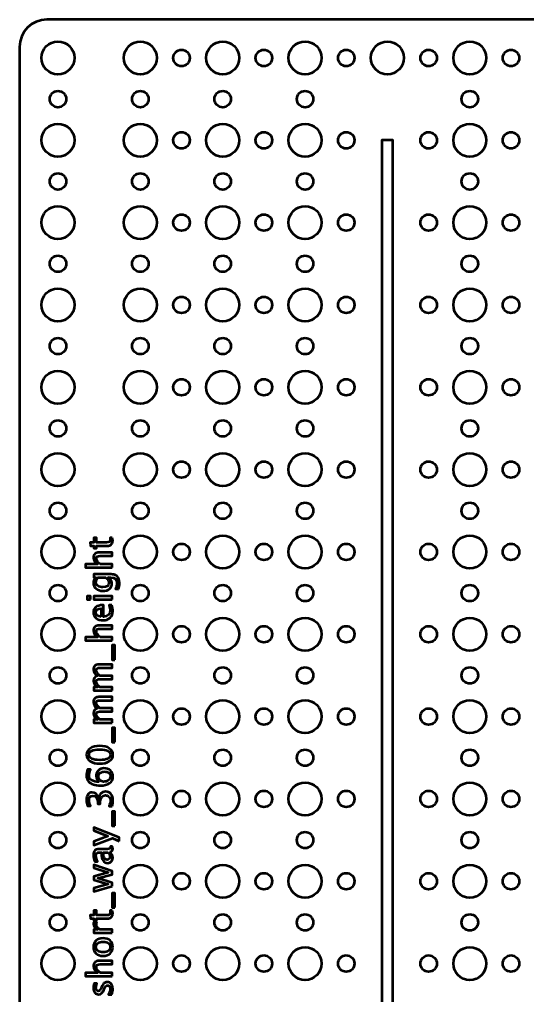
# Model space of a CAD drawing. Header units: centimetres. Extents: x -19.4 to 19.4, y -20.2 to 20.2.
# Drawn here: x -19.45 to -10.2, y 2.42 to 20.2 of the extents above; entities that cross this region are included whole.
import ezdxf

# ---------------------------------------------------------------- set-up
doc = ezdxf.new("R2010")
doc.units = ezdxf.units.CM
doc.header["$MEASUREMENT"] = 0
doc.layers.add('Layer 1', color=7, linetype='Continuous')

msp = doc.modelspace()

# ---------------------------------------------------------------- linework, layer by layer
at = {"layer": 'Layer 1', "lineweight": 53}
msp.add_lwpolyline([(-12.85, -18.00009), (-12.65, -18.00009), (-12.65, 17.99989), (-12.85, 17.99989), (-12.85, -18.00009)], close=True, dxfattribs=at)
for centre, major_axis in [((-18.74999, 19.49999), (0, 0.30001)), ((-17.24999, 19.49999), (0, 0.30001)), ((-15.74999, 19.49999), (0, 0.30001)), ((-14.24999, 19.49999), (0, 0.30001)), ((-12.74999, 19.49999), (0, 0.30001)), ((-11.24999, 19.49999), (0, 0.30001)), ((-16.5, 19.5), (0, 0.15)), ((-15, 19.5), (0, 0.15)), ((-13.5, 19.5), (0, 0.15)), ((-12, 19.5), (0, 0.15)), ((-10.5, 19.5), (0, 0.15)), ((-18.75, 18.75), (0, 0.15)), ((-17.25, 18.75), (0, 0.15)), ((-15.75, 18.75), (0, 0.15)), ((-14.25, 18.75), (0, 0.15)), ((-11.25, 18.75), (0, 0.15)), ((-18.74999, 17.99999), (0, 0.30001)), ((-17.24999, 17.99999), (0, 0.30001)), ((-16.5, 18), (0, 0.15)), ((-15.74999, 17.99999), (0, 0.30001)), ((-15, 18), (0, 0.15)), ((-14.24999, 17.99999), (0, 0.30001)), ((-13.5, 18), (0, 0.15)), ((-12, 18), (0, 0.15)), ((-11.24999, 17.99999), (0, 0.30001)), ((-10.5, 18), (0, 0.15)), ((-18.75, 17.25), (0, 0.15)), ((-17.25, 17.25), (0, 0.15)), ((-15.75, 17.25), (0, 0.15)), ((-14.25, 17.25), (0, 0.15)), ((-11.25, 17.25), (0, 0.15)), ((-18.74999, 16.49999), (0, 0.30001)), ((-17.24999, 16.49999), (0, 0.30001)), ((-15.74999, 16.49999), (0, 0.30001)), ((-14.24999, 16.49999), (0, 0.30001)), ((-11.24999, 16.49999), (0, 0.30001)), ((-16.5, 16.5), (0, 0.15)), ((-15, 16.5), (0, 0.15)), ((-13.5, 16.5), (0, 0.15)), ((-12, 16.5), (0, 0.15)), ((-10.5, 16.5), (0, 0.15)), ((-18.75, 15.75), (0, 0.15)), ((-17.25, 15.75), (0, 0.15)), ((-15.75, 15.75), (0, 0.15)), ((-14.25, 15.75), (0, 0.15)), ((-11.25, 15.75), (0, 0.15)), ((-18.74999, 14.99999), (0, 0.30001)), ((-17.24999, 14.99999), (0, 0.30001)), ((-15.74999, 14.99999), (0, 0.30001)), ((-14.24999, 14.99999), (0, 0.30001)), ((-11.24999, 14.99999), (0, 0.30001)), ((-16.5, 15), (0, 0.15)), ((-15, 15), (0, 0.15)), ((-13.5, 15), (0, 0.15)), ((-12, 15), (0, 0.15)), ((-10.5, 15), (0, 0.15)), ((-18.75, 14.25), (0, 0.15)), ((-17.25, 14.25), (0, 0.15)), ((-15.75, 14.25), (0, 0.15)), ((-14.25, 14.25), (0, 0.15)), ((-11.25, 14.25), (0, 0.15)), ((-18.74999, 13.49999), (0, 0.30001)), ((-17.24999, 13.49999), (0, 0.30001)), ((-15.74999, 13.49999), (0, 0.30001)), ((-14.24999, 13.49999), (0, 0.30001)), ((-11.24999, 13.49999), (0, 0.30001)), ((-16.5, 13.5), (0, 0.15)), ((-15, 13.5), (0, 0.15)), ((-13.5, 13.5), (0, 0.15)), ((-12, 13.5), (0, 0.15)), ((-10.5, 13.5), (0, 0.15)), ((-18.75, 12.75), (0, 0.15)), ((-17.25, 12.75), (0, 0.15)), ((-15.75, 12.75), (0, 0.15)), ((-14.25, 12.75), (0, 0.15)), ((-11.25, 12.75), (0, 0.15)), ((-18.74999, 11.99999), (0, 0.30001)), ((-17.24999, 11.99999), (0, 0.30001)), ((-15.74999, 11.99999), (0, 0.30001)), ((-14.24999, 11.99999), (0, 0.30001)), ((-11.24999, 11.99999), (0, 0.30001)), ((-16.5, 12), (0, 0.15)), ((-15, 12), (0, 0.15)), ((-13.5, 12), (0, 0.15)), ((-12, 12), (0, 0.15)), ((-10.5, 12), (0, 0.15)), ((-18.75, 11.25), (0, 0.15)), ((-17.25, 11.25), (0, 0.15)), ((-15.75, 11.25), (0, 0.15)), ((-14.25, 11.25), (0, 0.15)), ((-11.25, 11.25), (0, 0.15)), ((-18.74999, 10.49999), (0, 0.30001)), ((-17.24999, 10.49999), (0, 0.30001)), ((-15.74999, 10.49999), (0, 0.30001)), ((-14.24999, 10.49999), (0, 0.30001)), ((-11.24999, 10.49999), (0, 0.30001)), ((-16.5, 10.5), (0, 0.15)), ((-15, 10.5), (0, 0.15)), ((-13.5, 10.5), (0, 0.15)), ((-12, 10.5), (0, 0.15)), ((-10.5, 10.5), (0, 0.15)), ((-18.75, 9.75), (0, 0.15)), ((-17.25, 9.75), (0, 0.15)), ((-15.75, 9.75), (0, 0.15)), ((-14.25, 9.75), (0, 0.15)), ((-11.25, 9.75), (0, 0.15)), ((-18.74999, 8.99999), (0, 0.30001)), ((-17.24999, 8.99999), (0, 0.30001)), ((-15.74999, 8.99999), (0, 0.30001)), ((-14.24999, 8.99999), (0, 0.30001)), ((-11.24999, 8.99999), (0, 0.30001)), ((-16.5, 9), (0, 0.15)), ((-15, 9), (0, 0.15)), ((-13.5, 9), (0, 0.15)), ((-12, 9), (0, 0.15)), ((-10.5, 9), (0, 0.15)), ((-18.75, 8.25), (0, 0.15)), ((-17.25, 8.25), (0, 0.15)), ((-15.75, 8.25), (0, 0.15)), ((-14.25, 8.25), (0, 0.15)), ((-11.25, 8.25), (0, 0.15)), ((-18.74999, 7.49999), (0, 0.30001)), ((-17.24999, 7.49999), (0, 0.30001)), ((-16.5, 7.5), (0, 0.15)), ((-15.74999, 7.49999), (0, 0.30001)), ((-15, 7.5), (0, 0.15)), ((-14.24999, 7.49999), (0, 0.30001)), ((-13.5, 7.5), (0, 0.15)), ((-12, 7.5), (0, 0.15)), ((-11.24999, 7.49999), (0, 0.30001)), ((-10.5, 7.5), (0, 0.15)), ((-18.75, 6.75), (0, 0.15)), ((-17.25, 6.75), (0, 0.15)), ((-15.75, 6.75), (0, 0.15)), ((-14.25, 6.75), (0, 0.15)), ((-11.25, 6.75), (0, 0.15)), ((-18.74999, 5.99999), (0, 0.30001)), ((-17.24999, 5.99999), (0, 0.30001)), ((-15.74999, 5.99999), (0, 0.30001)), ((-14.24999, 5.99999), (0, 0.30001)), ((-11.24999, 5.99999), (0, 0.30001)), ((-16.5, 6), (0, 0.15)), ((-15, 6), (0, 0.15)), ((-13.5, 6), (0, 0.15)), ((-12, 6), (0, 0.15)), ((-10.5, 6), (0, 0.15)), ((-18.75, 5.25), (0, 0.15)), ((-17.25, 5.25), (0, 0.15)), ((-15.75, 5.25), (0, 0.15)), ((-14.25, 5.25), (0, 0.15)), ((-11.25, 5.25), (0, 0.15)), ((-18.74999, 4.49999), (0, 0.30001)), ((-17.24999, 4.49999), (0, 0.30001)), ((-16.5, 4.5), (0, 0.15)), ((-15.74999, 4.49999), (0, 0.30001)), ((-15, 4.5), (0, 0.15)), ((-14.24999, 4.49999), (0, 0.30001)), ((-13.5, 4.5), (0, 0.15)), ((-12, 4.5), (0, 0.15)), ((-11.24999, 4.49999), (0, 0.30001)), ((-10.5, 4.5), (0, 0.15)), ((-18.75, 3.75), (0, 0.15)), ((-17.25, 3.75), (0, 0.15)), ((-15.75, 3.75), (0, 0.15)), ((-14.25, 3.75), (0, 0.15)), ((-11.25, 3.75), (0, 0.15)), ((-18.74999, 2.99999), (0, 0.30001)), ((-17.24999, 2.99999), (0, 0.30001)), ((-15.74999, 2.99999), (0, 0.30001)), ((-14.24999, 2.99999), (0, 0.30001)), ((-11.24999, 2.99999), (0, 0.30001)), ((-16.5, 3), (0, 0.15)), ((-15, 3), (0, 0.15)), ((-13.5, 3), (0, 0.15)), ((-12, 3), (0, 0.15)), ((-10.5, 3), (0, 0.15))]:
    msp.add_ellipse(centre, major_axis=major_axis, ratio=1, dxfattribs=at)
msp.add_open_spline([(-18.95, -20.2), (-19.22614, -20.2), (-19.45, -19.97614), (-19.45, -19.7), (-19.45, -19.7), (-19.45, -19.7), (-19.45, 19.7), (-19.45, 19.7), (-19.45, 19.7), (-19.45, 19.97614), (-19.22614, 20.2), (-18.95, 20.2), (-18.95, 20.2), (-15.20782, 20.2), (-9.72204, 20.2), (-6.55, 20.2), (-6.55, 20.2), (-6.27386, 20.2), (-6.05, 19.97614), (-6.05, 19.7), (-6.05, 19.7), (-6.05, 19.7), (-6.05, 3.7), (-6.05, 3.7), (-6.05, 3.7), (-6.05, 3.7), (18.95, 3.7), (18.95, 3.7), (18.95, 3.7), (19.22614, 3.7), (19.45, 3.47614), (19.45, 3.2), (19.45, 3.2), (19.45, 3.2), (19.45, -3.2), (19.45, -3.2), (19.45, -3.2), (19.45, -3.47614), (19.22614, -3.7), (18.95, -3.7), (18.95, -3.7), (18.95, -3.7), (-6.05, -3.7), (-6.05, -3.7), (-6.05, -3.7), (-6.05, -3.7), (-6.05, -19.7), (-6.05, -19.7), (-6.05, -19.7), (-6.05, -19.97614), (-6.27386, -20.2), (-6.55, -20.2), (-6.55, -20.2), (-11.32775, -20.2), (-14.17225, -20.2), (-18.95, -20.2)], degree=3, knots=[0, 0, 0, 0, 0.06666667, 0.06666667, 0.06666667, 0.06666667, 0.13333333, 0.13333333, 0.13333333, 0.13333333, 0.2, 0.2, 0.2, 0.2, 0.26666667, 0.26666667, 0.26666667, 0.26666667, 0.33333333, 0.33333333, 0.33333333, 0.33333333, 0.4, 0.4, 0.4, 0.4, 0.46666667, 0.46666667, 0.46666667, 0.46666667, 0.53333333, 0.53333333, 0.53333333, 0.53333333, 0.6, 0.6, 0.6, 0.6, 0.66666667, 0.66666667, 0.66666667, 0.66666667, 0.73333333, 0.73333333, 0.73333333, 0.73333333, 0.8, 0.8, 0.8, 0.8, 0.86666667, 0.86666667, 0.86666667, 0.86666667, 1, 1, 1, 1], dxfattribs=at)
at = {"layer": 'Layer 1', "color": 5, "lineweight": 53}
for points, knots in [([(-17.76008, 10.75828), (-17.75489, 10.73944), (-17.75235, 10.72303), (-17.75235, 10.70917), (-17.75235, 10.70917), (-17.75235, 10.67805), (-17.76124, 10.65382), (-17.77902, 10.63647), (-17.77902, 10.63647), (-17.7968, 10.61901), (-17.82146, 10.61033), (-17.8531, 10.61033), (-17.8531, 10.61033), (-17.8531, 10.61033), (-18.0508, 10.61033), (-18.0508, 10.61033), (-18.0508, 10.61033), (-18.0508, 10.61033), (-18.0508, 10.56821), (-18.0508, 10.56821), (-18.0508, 10.56821), (-18.0508, 10.56821), (-18.09652, 10.56821), (-18.09652, 10.56821), (-18.09652, 10.56821), (-18.09652, 10.56821), (-18.09652, 10.61033), (-18.09652, 10.61033), (-18.09652, 10.61033), (-18.09652, 10.61033), (-18.15737, 10.61033), (-18.15737, 10.61033), (-18.15737, 10.61033), (-18.15737, 10.61033), (-18.1632, 10.67128), (-18.1632, 10.67128), (-18.1632, 10.67128), (-18.1632, 10.67128), (-18.09652, 10.67128), (-18.09652, 10.67128), (-18.09652, 10.67128), (-18.09652, 10.67128), (-18.09652, 10.75955), (-18.09652, 10.75955), (-18.09652, 10.75955), (-18.09652, 10.75955), (-18.0508, 10.75955), (-18.0508, 10.75955), (-18.0508, 10.75955), (-18.0508, 10.75955), (-18.0508, 10.67128), (-18.0508, 10.67128), (-18.0508, 10.67128), (-18.0508, 10.67128), (-17.86411, 10.67128), (-17.86411, 10.67128), (-17.86411, 10.67128), (-17.82008, 10.67128), (-17.79807, 10.69044), (-17.79807, 10.72864), (-17.79807, 10.72864), (-17.79807, 10.73679), (-17.79945, 10.74663), (-17.80209, 10.75828), (-17.80209, 10.75828), (-17.80209, 10.75828), (-17.76008, 10.75828), (-17.76008, 10.75828)], [0, 0, 0, 0, 0.05555556, 0.05555556, 0.05555556, 0.05555556, 0.11111111, 0.11111111, 0.11111111, 0.11111111, 0.16666667, 0.16666667, 0.16666667, 0.16666667, 0.22222222, 0.22222222, 0.22222222, 0.22222222, 0.27777778, 0.27777778, 0.27777778, 0.27777778, 0.33333333, 0.33333333, 0.33333333, 0.33333333, 0.38888889, 0.38888889, 0.38888889, 0.38888889, 0.44444444, 0.44444444, 0.44444444, 0.44444444, 0.5, 0.5, 0.5, 0.5, 0.55555556, 0.55555556, 0.55555556, 0.55555556, 0.61111111, 0.61111111, 0.61111111, 0.61111111, 0.66666667, 0.66666667, 0.66666667, 0.66666667, 0.72222222, 0.72222222, 0.72222222, 0.72222222, 0.77777778, 0.77777778, 0.77777778, 0.77777778, 0.83333333, 0.83333333, 0.83333333, 0.83333333, 0.88888889, 0.88888889, 0.88888889, 0.88888889, 1, 1, 1, 1]), ([(-17.75997, 10.21368), (-17.75997, 10.21368), (-18.24956, 10.21368), (-18.24956, 10.21368), (-18.24956, 10.21368), (-18.24956, 10.21368), (-18.24956, 10.27463), (-18.24956, 10.27463), (-18.24956, 10.27463), (-18.24956, 10.27463), (-18.03291, 10.27463), (-18.03291, 10.27463), (-18.03291, 10.27463), (-18.08001, 10.30691), (-18.10351, 10.34649), (-18.10351, 10.39327), (-18.10351, 10.39327), (-18.10351, 10.42269), (-18.0943, 10.44608), (-18.07578, 10.46333), (-18.07578, 10.46333), (-18.05736, 10.48058), (-18.03249, 10.48926), (-18.00138, 10.48926), (-18.00138, 10.48926), (-18.00138, 10.48926), (-17.75997, 10.48926), (-17.75997, 10.48926), (-17.75997, 10.48926), (-17.75997, 10.48926), (-17.75997, 10.4283), (-17.75997, 10.4283), (-17.75997, 10.4283), (-17.75997, 10.4283), (-17.98148, 10.4283), (-17.98148, 10.4283), (-17.98148, 10.4283), (-18.00646, 10.4283), (-18.02424, 10.4246), (-18.03482, 10.41729), (-18.03482, 10.41729), (-18.04551, 10.40989), (-18.0508, 10.39771), (-18.0508, 10.38068), (-18.0508, 10.38068), (-18.0508, 10.34321), (-18.02635, 10.30786), (-17.97746, 10.27463), (-17.97746, 10.27463), (-17.97746, 10.27463), (-17.75997, 10.27463), (-17.75997, 10.27463), (-17.75997, 10.27463), (-17.75997, 10.27463), (-17.75997, 10.21368), (-17.75997, 10.21368)], [0, 0, 0, 0, 0.06666667, 0.06666667, 0.06666667, 0.06666667, 0.13333333, 0.13333333, 0.13333333, 0.13333333, 0.2, 0.2, 0.2, 0.2, 0.26666667, 0.26666667, 0.26666667, 0.26666667, 0.33333333, 0.33333333, 0.33333333, 0.33333333, 0.4, 0.4, 0.4, 0.4, 0.46666667, 0.46666667, 0.46666667, 0.46666667, 0.53333333, 0.53333333, 0.53333333, 0.53333333, 0.6, 0.6, 0.6, 0.6, 0.66666667, 0.66666667, 0.66666667, 0.66666667, 0.73333333, 0.73333333, 0.73333333, 0.73333333, 0.8, 0.8, 0.8, 0.8, 0.86666667, 0.86666667, 0.86666667, 0.86666667, 1, 1, 1, 1]), ([(-17.64821, 9.81903), (-17.64821, 9.81903), (-17.70091, 9.82623), (-17.70091, 9.82623), (-17.70091, 9.82623), (-17.6844, 9.86157), (-17.67615, 9.8966), (-17.67615, 9.9312), (-17.67615, 9.9312), (-17.67615, 9.99989), (-17.71256, 10.03429), (-17.78526, 10.03429), (-17.78526, 10.03429), (-17.78526, 10.03429), (-17.83818, 10.03429), (-17.83818, 10.03429), (-17.83818, 10.03429), (-17.81585, 10.0237), (-17.7986, 10.00867), (-17.78622, 9.98909), (-17.78622, 9.98909), (-17.77383, 9.96952), (-17.76759, 9.94771), (-17.76759, 9.92369), (-17.76759, 9.92369), (-17.76759, 9.88294), (-17.7822, 9.85067), (-17.81141, 9.82686), (-17.81141, 9.82686), (-17.84062, 9.80305), (-17.8802, 9.79109), (-17.93015, 9.79109), (-17.93015, 9.79109), (-17.98127, 9.79109), (-18.02297, 9.80464), (-18.05525, 9.83173), (-18.05525, 9.83173), (-18.08742, 9.85893), (-18.10351, 9.89395), (-18.10351, 9.93702), (-18.10351, 9.93702), (-18.10351, 9.9747), (-18.08827, 10.00719), (-18.05768, 10.03429), (-18.05768, 10.03429), (-18.05768, 10.03429), (-18.09652, 10.03429), (-18.09652, 10.03429), (-18.09652, 10.03429), (-18.09652, 10.03429), (-18.09652, 10.09525), (-18.09652, 10.09525), (-18.09652, 10.09525), (-18.09652, 10.09525), (-17.85183, 10.09525), (-17.85183, 10.09525), (-17.85183, 10.09525), (-17.79923, 10.09525), (-17.76029, 10.09249), (-17.73499, 10.08699), (-17.73499, 10.08699), (-17.7097, 10.08159), (-17.68896, 10.07122), (-17.67287, 10.05619), (-17.67287, 10.05619), (-17.64461, 10.02952), (-17.63043, 9.98782), (-17.63043, 9.9312), (-17.63043, 9.9312), (-17.63043, 9.89236), (-17.63636, 9.85501), (-17.64821, 9.81903)], [0, 0, 0, 0, 0.05263158, 0.05263158, 0.05263158, 0.05263158, 0.10526316, 0.10526316, 0.10526316, 0.10526316, 0.15789474, 0.15789474, 0.15789474, 0.15789474, 0.21052632, 0.21052632, 0.21052632, 0.21052632, 0.26315789, 0.26315789, 0.26315789, 0.26315789, 0.31578947, 0.31578947, 0.31578947, 0.31578947, 0.36842105, 0.36842105, 0.36842105, 0.36842105, 0.42105263, 0.42105263, 0.42105263, 0.42105263, 0.47368421, 0.47368421, 0.47368421, 0.47368421, 0.52631579, 0.52631579, 0.52631579, 0.52631579, 0.57894737, 0.57894737, 0.57894737, 0.57894737, 0.63157895, 0.63157895, 0.63157895, 0.63157895, 0.68421053, 0.68421053, 0.68421053, 0.68421053, 0.73684211, 0.73684211, 0.73684211, 0.73684211, 0.78947368, 0.78947368, 0.78947368, 0.78947368, 0.84210526, 0.84210526, 0.84210526, 0.84210526, 0.89473684, 0.89473684, 0.89473684, 0.89473684, 1, 1, 1, 1]), ([(-17.87639, 10.03429), (-17.87639, 10.03429), (-18.01598, 10.03429), (-18.01598, 10.03429), (-18.01598, 10.03429), (-18.04382, 10.0074), (-18.05779, 9.97809), (-18.05779, 9.94644), (-18.05779, 9.94644), (-18.05779, 9.91829), (-18.04657, 9.89628), (-18.02402, 9.8804), (-18.02402, 9.8804), (-18.00159, 9.86442), (-17.97037, 9.8565), (-17.93057, 9.8565), (-17.93057, 9.8565), (-17.85744, 9.8565), (-17.82093, 9.88241), (-17.82093, 9.93438), (-17.82093, 9.93438), (-17.82093, 9.96973), (-17.83945, 10.00306), (-17.87639, 10.03429)], [0, 0, 0, 0, 0.14285714, 0.14285714, 0.14285714, 0.14285714, 0.28571429, 0.28571429, 0.28571429, 0.28571429, 0.42857143, 0.42857143, 0.42857143, 0.42857143, 0.57142857, 0.57142857, 0.57142857, 0.57142857, 0.71428571, 0.71428571, 0.71428571, 0.71428571, 1, 1, 1, 1]), ([(-18.15812, 9.63424), (-18.15812, 9.63424), (-18.21908, 9.63424), (-18.21908, 9.63424), (-18.21908, 9.63424), (-18.21908, 9.63424), (-18.21908, 9.69519), (-18.21908, 9.69519), (-18.21908, 9.69519), (-18.21908, 9.69519), (-18.15812, 9.69519), (-18.15812, 9.69519), (-18.15812, 9.69519), (-18.15812, 9.69519), (-18.15812, 9.63424), (-18.15812, 9.63424)], [0, 0, 0, 0, 0.2, 0.2, 0.2, 0.2, 0.4, 0.4, 0.4, 0.4, 0.6, 0.6, 0.6, 0.6, 1, 1, 1, 1]), ([(-17.75997, 9.63424), (-17.75997, 9.63424), (-18.09652, 9.63424), (-18.09652, 9.63424), (-18.09652, 9.63424), (-18.09652, 9.63424), (-18.09652, 9.69519), (-18.09652, 9.69519), (-18.09652, 9.69519), (-18.09652, 9.69519), (-17.75997, 9.69519), (-17.75997, 9.69519), (-17.75997, 9.69519), (-17.75997, 9.69519), (-17.75997, 9.63424), (-17.75997, 9.63424)], [0, 0, 0, 0, 0.2, 0.2, 0.2, 0.2, 0.4, 0.4, 0.4, 0.4, 0.6, 0.6, 0.6, 0.6, 1, 1, 1, 1]), ([(-17.77077, 9.52746), (-17.75849, 9.4865), (-17.75235, 9.45147), (-17.75235, 9.42226), (-17.75235, 9.42226), (-17.75235, 9.37241), (-17.76886, 9.33188), (-17.80177, 9.30066), (-17.80177, 9.30066), (-17.83469, 9.26944), (-17.87734, 9.25378), (-17.92983, 9.25378), (-17.92983, 9.25378), (-17.98074, 9.25378), (-18.02254, 9.26754), (-18.05525, 9.29516), (-18.05525, 9.29516), (-18.08784, 9.32278), (-18.10414, 9.35812), (-18.10414, 9.4012), (-18.10414, 9.4012), (-18.10414, 9.44194), (-18.08964, 9.47348), (-18.06064, 9.49571), (-18.06064, 9.49571), (-18.03164, 9.51793), (-17.99058, 9.52904), (-17.93735, 9.52904), (-17.93735, 9.52904), (-17.93735, 9.52904), (-17.91872, 9.52873), (-17.91872, 9.52873), (-17.91872, 9.52873), (-17.91872, 9.52873), (-17.91872, 9.31601), (-17.91872, 9.31601), (-17.91872, 9.31601), (-17.83829, 9.32489), (-17.79807, 9.36415), (-17.79807, 9.43369), (-17.79807, 9.43369), (-17.79807, 9.45919), (-17.80527, 9.49041), (-17.81966, 9.52746), (-17.81966, 9.52746), (-17.81966, 9.52746), (-17.77077, 9.52746), (-17.77077, 9.52746)], [0, 0, 0, 0, 0.07692308, 0.07692308, 0.07692308, 0.07692308, 0.15384615, 0.15384615, 0.15384615, 0.15384615, 0.23076923, 0.23076923, 0.23076923, 0.23076923, 0.30769231, 0.30769231, 0.30769231, 0.30769231, 0.38461538, 0.38461538, 0.38461538, 0.38461538, 0.46153846, 0.46153846, 0.46153846, 0.46153846, 0.53846154, 0.53846154, 0.53846154, 0.53846154, 0.61538462, 0.61538462, 0.61538462, 0.61538462, 0.69230769, 0.69230769, 0.69230769, 0.69230769, 0.76923077, 0.76923077, 0.76923077, 0.76923077, 0.84615385, 0.84615385, 0.84615385, 0.84615385, 1, 1, 1, 1]), ([(-17.96444, 9.31919), (-17.96444, 9.31919), (-17.96444, 9.46777), (-17.96444, 9.46777), (-17.96444, 9.46777), (-18.02709, 9.46777), (-18.05842, 9.44438), (-18.05842, 9.3977), (-18.05842, 9.3977), (-18.05842, 9.35071), (-18.02709, 9.32457), (-17.96444, 9.31919)], [0, 0, 0, 0, 0.25, 0.25, 0.25, 0.25, 0.5, 0.5, 0.5, 0.5, 1, 1, 1, 1]), ([(-17.75997, 8.88633), (-17.75997, 8.88633), (-18.24956, 8.88633), (-18.24956, 8.88633), (-18.24956, 8.88633), (-18.24956, 8.88633), (-18.24956, 8.94728), (-18.24956, 8.94728), (-18.24956, 8.94728), (-18.24956, 8.94728), (-18.03291, 8.94728), (-18.03291, 8.94728), (-18.03291, 8.94728), (-18.08001, 8.97956), (-18.10351, 9.01914), (-18.10351, 9.06592), (-18.10351, 9.06592), (-18.10351, 9.09534), (-18.0943, 9.11873), (-18.07578, 9.13598), (-18.07578, 9.13598), (-18.05736, 9.15323), (-18.03249, 9.16191), (-18.00138, 9.16191), (-18.00138, 9.16191), (-18.00138, 9.16191), (-17.75997, 9.16191), (-17.75997, 9.16191), (-17.75997, 9.16191), (-17.75997, 9.16191), (-17.75997, 9.10095), (-17.75997, 9.10095), (-17.75997, 9.10095), (-17.75997, 9.10095), (-17.98148, 9.10095), (-17.98148, 9.10095), (-17.98148, 9.10095), (-18.00646, 9.10095), (-18.02424, 9.09725), (-18.03482, 9.08994), (-18.03482, 9.08994), (-18.04551, 9.08254), (-18.0508, 9.07036), (-18.0508, 9.05333), (-18.0508, 9.05333), (-18.0508, 9.01586), (-18.02635, 8.98051), (-17.97746, 8.94728), (-17.97746, 8.94728), (-17.97746, 8.94728), (-17.75997, 8.94728), (-17.75997, 8.94728), (-17.75997, 8.94728), (-17.75997, 8.94728), (-17.75997, 8.88633), (-17.75997, 8.88633)], [0, 0, 0, 0, 0.06666667, 0.06666667, 0.06666667, 0.06666667, 0.13333333, 0.13333333, 0.13333333, 0.13333333, 0.2, 0.2, 0.2, 0.2, 0.26666667, 0.26666667, 0.26666667, 0.26666667, 0.33333333, 0.33333333, 0.33333333, 0.33333333, 0.4, 0.4, 0.4, 0.4, 0.46666667, 0.46666667, 0.46666667, 0.46666667, 0.53333333, 0.53333333, 0.53333333, 0.53333333, 0.6, 0.6, 0.6, 0.6, 0.66666667, 0.66666667, 0.66666667, 0.66666667, 0.73333333, 0.73333333, 0.73333333, 0.73333333, 0.8, 0.8, 0.8, 0.8, 0.86666667, 0.86666667, 0.86666667, 0.86666667, 1, 1, 1, 1]), ([(-17.71425, 8.53455), (-17.71425, 8.53455), (-17.75997, 8.53455), (-17.75997, 8.53455), (-17.75997, 8.53455), (-17.75997, 8.53455), (-17.75997, 8.7987), (-17.75997, 8.7987), (-17.75997, 8.7987), (-17.75997, 8.7987), (-17.71425, 8.7987), (-17.71425, 8.7987), (-17.71425, 8.7987), (-17.71425, 8.7987), (-17.71425, 8.53455), (-17.71425, 8.53455)], [0, 0, 0, 0, 0.2, 0.2, 0.2, 0.2, 0.4, 0.4, 0.4, 0.4, 0.6, 0.6, 0.6, 0.6, 1, 1, 1, 1]), ([(-17.75997, 7.97596), (-17.75997, 7.97596), (-18.09652, 7.97596), (-18.09652, 7.97596), (-18.09652, 7.97596), (-18.09652, 7.97596), (-18.09652, 8.03691), (-18.09652, 8.03691), (-18.09652, 8.03691), (-18.09652, 8.03691), (-18.03291, 8.03691), (-18.03291, 8.03691), (-18.03291, 8.03691), (-18.08001, 8.06665), (-18.10351, 8.10475), (-18.10351, 8.15142), (-18.10351, 8.15142), (-18.10351, 8.1964), (-18.08001, 8.22699), (-18.03291, 8.24329), (-18.03291, 8.24329), (-18.08043, 8.27218), (-18.10414, 8.30985), (-18.10414, 8.3561), (-18.10414, 8.3561), (-18.10414, 8.38563), (-18.09546, 8.4086), (-18.078, 8.425), (-18.078, 8.425), (-18.06054, 8.44141), (-18.03609, 8.44966), (-18.00466, 8.44966), (-18.00466, 8.44966), (-18.00466, 8.44966), (-17.75997, 8.44966), (-17.75997, 8.44966), (-17.75997, 8.44966), (-17.75997, 8.44966), (-17.75997, 8.3887), (-17.75997, 8.3887), (-17.75997, 8.3887), (-17.75997, 8.3887), (-17.9946, 8.3887), (-17.9946, 8.3887), (-17.9946, 8.3887), (-18.03291, 8.3887), (-18.05207, 8.37346), (-18.05207, 8.34298), (-18.05207, 8.34298), (-18.05207, 8.31134), (-18.02974, 8.2781), (-17.98497, 8.24329), (-17.98497, 8.24329), (-17.98497, 8.24329), (-17.75997, 8.24329), (-17.75997, 8.24329), (-17.75997, 8.24329), (-17.75997, 8.24329), (-17.75997, 8.18233), (-17.75997, 8.18233), (-17.75997, 8.18233), (-17.75997, 8.18233), (-17.99481, 8.18233), (-17.99481, 8.18233), (-17.99481, 8.18233), (-18.03344, 8.18233), (-18.05271, 8.16687), (-18.05271, 8.13586), (-18.05271, 8.13586), (-18.05271, 8.10507), (-18.03027, 8.07205), (-17.98529, 8.03691), (-17.98529, 8.03691), (-17.98529, 8.03691), (-17.75997, 8.03691), (-17.75997, 8.03691), (-17.75997, 8.03691), (-17.75997, 8.03691), (-17.75997, 7.97596), (-17.75997, 7.97596)], [0, 0, 0, 0, 0.04761905, 0.04761905, 0.04761905, 0.04761905, 0.0952381, 0.0952381, 0.0952381, 0.0952381, 0.14285714, 0.14285714, 0.14285714, 0.14285714, 0.19047619, 0.19047619, 0.19047619, 0.19047619, 0.23809524, 0.23809524, 0.23809524, 0.23809524, 0.28571429, 0.28571429, 0.28571429, 0.28571429, 0.33333333, 0.33333333, 0.33333333, 0.33333333, 0.38095238, 0.38095238, 0.38095238, 0.38095238, 0.42857143, 0.42857143, 0.42857143, 0.42857143, 0.47619048, 0.47619048, 0.47619048, 0.47619048, 0.52380952, 0.52380952, 0.52380952, 0.52380952, 0.57142857, 0.57142857, 0.57142857, 0.57142857, 0.61904762, 0.61904762, 0.61904762, 0.61904762, 0.66666667, 0.66666667, 0.66666667, 0.66666667, 0.71428571, 0.71428571, 0.71428571, 0.71428571, 0.76190476, 0.76190476, 0.76190476, 0.76190476, 0.80952381, 0.80952381, 0.80952381, 0.80952381, 0.85714286, 0.85714286, 0.85714286, 0.85714286, 0.9047619, 0.9047619, 0.9047619, 0.9047619, 1, 1, 1, 1]), ([(-17.75997, 7.38309), (-17.75997, 7.38309), (-18.09652, 7.38309), (-18.09652, 7.38309), (-18.09652, 7.38309), (-18.09652, 7.38309), (-18.09652, 7.44404), (-18.09652, 7.44404), (-18.09652, 7.44404), (-18.09652, 7.44404), (-18.03291, 7.44404), (-18.03291, 7.44404), (-18.03291, 7.44404), (-18.08001, 7.47378), (-18.10351, 7.51188), (-18.10351, 7.55855), (-18.10351, 7.55855), (-18.10351, 7.60353), (-18.08001, 7.63412), (-18.03291, 7.65042), (-18.03291, 7.65042), (-18.08043, 7.67931), (-18.10414, 7.71698), (-18.10414, 7.76323), (-18.10414, 7.76323), (-18.10414, 7.79276), (-18.09546, 7.81573), (-18.078, 7.83213), (-18.078, 7.83213), (-18.06054, 7.84854), (-18.03609, 7.85679), (-18.00466, 7.85679), (-18.00466, 7.85679), (-18.00466, 7.85679), (-17.75997, 7.85679), (-17.75997, 7.85679), (-17.75997, 7.85679), (-17.75997, 7.85679), (-17.75997, 7.79583), (-17.75997, 7.79583), (-17.75997, 7.79583), (-17.75997, 7.79583), (-17.9946, 7.79583), (-17.9946, 7.79583), (-17.9946, 7.79583), (-18.03291, 7.79583), (-18.05207, 7.78059), (-18.05207, 7.75011), (-18.05207, 7.75011), (-18.05207, 7.71847), (-18.02974, 7.68523), (-17.98497, 7.65042), (-17.98497, 7.65042), (-17.98497, 7.65042), (-17.75997, 7.65042), (-17.75997, 7.65042), (-17.75997, 7.65042), (-17.75997, 7.65042), (-17.75997, 7.58946), (-17.75997, 7.58946), (-17.75997, 7.58946), (-17.75997, 7.58946), (-17.99481, 7.58946), (-17.99481, 7.58946), (-17.99481, 7.58946), (-18.03344, 7.58946), (-18.05271, 7.574), (-18.05271, 7.54299), (-18.05271, 7.54299), (-18.05271, 7.5122), (-18.03027, 7.47918), (-17.98529, 7.44404), (-17.98529, 7.44404), (-17.98529, 7.44404), (-17.75997, 7.44404), (-17.75997, 7.44404), (-17.75997, 7.44404), (-17.75997, 7.44404), (-17.75997, 7.38309), (-17.75997, 7.38309)], [0, 0, 0, 0, 0.04761905, 0.04761905, 0.04761905, 0.04761905, 0.0952381, 0.0952381, 0.0952381, 0.0952381, 0.14285714, 0.14285714, 0.14285714, 0.14285714, 0.19047619, 0.19047619, 0.19047619, 0.19047619, 0.23809524, 0.23809524, 0.23809524, 0.23809524, 0.28571429, 0.28571429, 0.28571429, 0.28571429, 0.33333333, 0.33333333, 0.33333333, 0.33333333, 0.38095238, 0.38095238, 0.38095238, 0.38095238, 0.42857143, 0.42857143, 0.42857143, 0.42857143, 0.47619048, 0.47619048, 0.47619048, 0.47619048, 0.52380952, 0.52380952, 0.52380952, 0.52380952, 0.57142857, 0.57142857, 0.57142857, 0.57142857, 0.61904762, 0.61904762, 0.61904762, 0.61904762, 0.66666667, 0.66666667, 0.66666667, 0.66666667, 0.71428571, 0.71428571, 0.71428571, 0.71428571, 0.76190476, 0.76190476, 0.76190476, 0.76190476, 0.80952381, 0.80952381, 0.80952381, 0.80952381, 0.85714286, 0.85714286, 0.85714286, 0.85714286, 0.9047619, 0.9047619, 0.9047619, 0.9047619, 1, 1, 1, 1]), ([(-17.71425, 7.03131), (-17.71425, 7.03131), (-17.75997, 7.03131), (-17.75997, 7.03131), (-17.75997, 7.03131), (-17.75997, 7.03131), (-17.75997, 7.29546), (-17.75997, 7.29546), (-17.75997, 7.29546), (-17.75997, 7.29546), (-17.71425, 7.29546), (-17.71425, 7.29546), (-17.71425, 7.29546), (-17.71425, 7.29546), (-17.71425, 7.03131), (-17.71425, 7.03131)], [0, 0, 0, 0, 0.2, 0.2, 0.2, 0.2, 0.4, 0.4, 0.4, 0.4, 0.6, 0.6, 0.6, 0.6, 1, 1, 1, 1]), ([(-17.74854, 6.80376), (-17.74854, 6.75561), (-17.77066, 6.71677), (-17.81479, 6.68735), (-17.81479, 6.68735), (-17.85892, 6.65783), (-17.91713, 6.64312), (-17.98952, 6.64312), (-17.98952, 6.64312), (-18.06191, 6.64312), (-18.12012, 6.65783), (-18.16425, 6.68735), (-18.16425, 6.68735), (-18.20839, 6.71677), (-18.23051, 6.75561), (-18.23051, 6.80376), (-18.23051, 6.80376), (-18.23051, 6.85213), (-18.20849, 6.89097), (-18.16447, 6.92039), (-18.16447, 6.92039), (-18.12044, 6.9497), (-18.06212, 6.96442), (-17.98952, 6.96442), (-17.98952, 6.96442), (-17.91713, 6.96442), (-17.85892, 6.9497), (-17.81479, 6.92039), (-17.81479, 6.92039), (-17.77066, 6.89097), (-17.74854, 6.85213), (-17.74854, 6.80376)], [0, 0, 0, 0, 0.11111111, 0.11111111, 0.11111111, 0.11111111, 0.22222222, 0.22222222, 0.22222222, 0.22222222, 0.33333333, 0.33333333, 0.33333333, 0.33333333, 0.44444444, 0.44444444, 0.44444444, 0.44444444, 0.55555556, 0.55555556, 0.55555556, 0.55555556, 0.66666667, 0.66666667, 0.66666667, 0.66666667, 0.77777778, 0.77777778, 0.77777778, 0.77777778, 1, 1, 1, 1]), ([(-17.79426, 6.80365), (-17.79426, 6.86726), (-17.85935, 6.89901), (-17.98952, 6.89901), (-17.98952, 6.89901), (-18.1197, 6.89901), (-18.18479, 6.86726), (-18.18479, 6.80365), (-18.18479, 6.80365), (-18.18479, 6.74026), (-18.1197, 6.70851), (-17.98952, 6.70851), (-17.98952, 6.70851), (-17.85935, 6.70851), (-17.79426, 6.74026), (-17.79426, 6.80365)], [0, 0, 0, 0, 0.2, 0.2, 0.2, 0.2, 0.4, 0.4, 0.4, 0.4, 0.6, 0.6, 0.6, 0.6, 1, 1, 1, 1]), ([(-17.99788, 6.3108), (-18.03567, 6.34001), (-18.05461, 6.37673), (-18.05461, 6.42097), (-18.05461, 6.42097), (-18.05461, 6.46108), (-18.04138, 6.49389), (-18.01482, 6.5195), (-18.01482, 6.5195), (-17.98825, 6.54501), (-17.95417, 6.55782), (-17.91258, 6.55782), (-17.91258, 6.55782), (-17.86485, 6.55782), (-17.82559, 6.54353), (-17.79479, 6.51485), (-17.79479, 6.51485), (-17.76399, 6.48617), (-17.74854, 6.44976), (-17.74854, 6.40542), (-17.74854, 6.40542), (-17.74854, 6.35504), (-17.76897, 6.31546), (-17.80971, 6.287), (-17.80971, 6.287), (-17.85056, 6.25842), (-17.90708, 6.24414), (-17.97915, 6.24414), (-17.97915, 6.24414), (-18.07631, 6.24414), (-18.14753, 6.26911), (-18.19304, 6.31895), (-18.19304, 6.31895), (-18.21802, 6.34604), (-18.23051, 6.38351), (-18.23051, 6.43124), (-18.23051, 6.43124), (-18.23051, 6.45897), (-18.22479, 6.49336), (-18.21336, 6.53432), (-18.21336, 6.53432), (-18.21336, 6.53432), (-18.16002, 6.53432), (-18.16002, 6.53432), (-18.16002, 6.53432), (-18.17653, 6.49103), (-18.18479, 6.45547), (-18.18479, 6.42753), (-18.18479, 6.42753), (-18.18479, 6.34975), (-18.12245, 6.3108), (-17.99788, 6.3108)], [0, 0, 0, 0, 0.07142857, 0.07142857, 0.07142857, 0.07142857, 0.14285714, 0.14285714, 0.14285714, 0.14285714, 0.21428571, 0.21428571, 0.21428571, 0.21428571, 0.28571429, 0.28571429, 0.28571429, 0.28571429, 0.35714286, 0.35714286, 0.35714286, 0.35714286, 0.42857143, 0.42857143, 0.42857143, 0.42857143, 0.5, 0.5, 0.5, 0.5, 0.57142857, 0.57142857, 0.57142857, 0.57142857, 0.64285714, 0.64285714, 0.64285714, 0.64285714, 0.71428571, 0.71428571, 0.71428571, 0.71428571, 0.78571429, 0.78571429, 0.78571429, 0.78571429, 0.85714286, 0.85714286, 0.85714286, 0.85714286, 1, 1, 1, 1]), ([(-17.90052, 6.49686), (-17.93449, 6.49686), (-17.96137, 6.48902), (-17.98116, 6.47325), (-17.98116, 6.47325), (-18.00095, 6.45749), (-18.0108, 6.4359), (-18.0108, 6.40848), (-18.0108, 6.40848), (-18.0108, 6.38234), (-18.00212, 6.36001), (-17.98465, 6.34139), (-17.98465, 6.34139), (-17.9673, 6.32265), (-17.94634, 6.31334), (-17.9219, 6.31334), (-17.9219, 6.31334), (-17.88337, 6.31334), (-17.85247, 6.32223), (-17.82919, 6.3399), (-17.82919, 6.3399), (-17.8059, 6.35768), (-17.79426, 6.38118), (-17.79426, 6.41039), (-17.79426, 6.41039), (-17.79426, 6.43695), (-17.80379, 6.45801), (-17.82284, 6.47357), (-17.82284, 6.47357), (-17.84189, 6.48913), (-17.86781, 6.49686), (-17.90052, 6.49686)], [0, 0, 0, 0, 0.11111111, 0.11111111, 0.11111111, 0.11111111, 0.22222222, 0.22222222, 0.22222222, 0.22222222, 0.33333333, 0.33333333, 0.33333333, 0.33333333, 0.44444444, 0.44444444, 0.44444444, 0.44444444, 0.55555556, 0.55555556, 0.55555556, 0.55555556, 0.66666667, 0.66666667, 0.66666667, 0.66666667, 0.77777778, 0.77777778, 0.77777778, 0.77777778, 1, 1, 1, 1]), ([(-17.76315, 5.86483), (-17.76315, 5.86483), (-17.8203, 5.86483), (-17.8203, 5.86483), (-17.8203, 5.86483), (-17.80294, 5.90842), (-17.79426, 5.94261), (-17.79426, 5.96769), (-17.79426, 5.96769), (-17.79426, 5.99722), (-17.80273, 6.02103), (-17.81977, 6.03934), (-17.81977, 6.03934), (-17.83681, 6.05765), (-17.85903, 6.06675), (-17.88634, 6.06675), (-17.88634, 6.06675), (-17.95111, 6.06675), (-17.98349, 6.02167), (-17.98349, 5.9315), (-17.98349, 5.9315), (-17.98349, 5.9315), (-17.98349, 5.90737), (-17.98349, 5.90737), (-17.98349, 5.90737), (-17.98349, 5.90737), (-18.02445, 5.90737), (-18.02445, 5.90737), (-18.02445, 5.90737), (-18.02445, 5.90737), (-18.02477, 5.92874), (-18.02477, 5.92874), (-18.02477, 5.92874), (-18.02477, 6.01352), (-18.05461, 6.05596), (-18.11441, 6.05596), (-18.11441, 6.05596), (-18.16129, 6.05596), (-18.18479, 6.0278), (-18.18479, 5.97161), (-18.18479, 5.97161), (-18.18479, 5.94144), (-18.17611, 5.908), (-18.15875, 5.87118), (-18.15875, 5.87118), (-18.15875, 5.87118), (-18.21209, 5.87118), (-18.21209, 5.87118), (-18.21209, 5.87118), (-18.22437, 5.90726), (-18.23051, 5.94208), (-18.23051, 5.97552), (-18.23051, 5.97552), (-18.23051, 6.02103), (-18.2214, 6.05606), (-18.2032, 6.0804), (-18.2032, 6.0804), (-18.1851, 6.10474), (-18.15875, 6.11692), (-18.12425, 6.11692), (-18.12425, 6.11692), (-18.07038, 6.11692), (-18.03196, 6.08506), (-18.0091, 6.02124), (-18.0091, 6.02124), (-17.99185, 6.09522), (-17.95132, 6.13216), (-17.88729, 6.13216), (-17.88729, 6.13216), (-17.84411, 6.13216), (-17.81014, 6.11787), (-17.78548, 6.0894), (-17.78548, 6.0894), (-17.76082, 6.06093), (-17.74854, 6.02177), (-17.74854, 5.97203), (-17.74854, 5.97203), (-17.74854, 5.94367), (-17.75341, 5.908), (-17.76315, 5.86483)], [0, 0, 0, 0, 0.04761905, 0.04761905, 0.04761905, 0.04761905, 0.0952381, 0.0952381, 0.0952381, 0.0952381, 0.14285714, 0.14285714, 0.14285714, 0.14285714, 0.19047619, 0.19047619, 0.19047619, 0.19047619, 0.23809524, 0.23809524, 0.23809524, 0.23809524, 0.28571429, 0.28571429, 0.28571429, 0.28571429, 0.33333333, 0.33333333, 0.33333333, 0.33333333, 0.38095238, 0.38095238, 0.38095238, 0.38095238, 0.42857143, 0.42857143, 0.42857143, 0.42857143, 0.47619048, 0.47619048, 0.47619048, 0.47619048, 0.52380952, 0.52380952, 0.52380952, 0.52380952, 0.57142857, 0.57142857, 0.57142857, 0.57142857, 0.61904762, 0.61904762, 0.61904762, 0.61904762, 0.66666667, 0.66666667, 0.66666667, 0.66666667, 0.71428571, 0.71428571, 0.71428571, 0.71428571, 0.76190476, 0.76190476, 0.76190476, 0.76190476, 0.80952381, 0.80952381, 0.80952381, 0.80952381, 0.85714286, 0.85714286, 0.85714286, 0.85714286, 0.9047619, 0.9047619, 0.9047619, 0.9047619, 1, 1, 1, 1]), ([(-17.71425, 5.50924), (-17.71425, 5.50924), (-17.75997, 5.50924), (-17.75997, 5.50924), (-17.75997, 5.50924), (-17.75997, 5.50924), (-17.75997, 5.77339), (-17.75997, 5.77339), (-17.75997, 5.77339), (-17.75997, 5.77339), (-17.71425, 5.77339), (-17.71425, 5.77339), (-17.71425, 5.77339), (-17.71425, 5.77339), (-17.71425, 5.50924), (-17.71425, 5.50924)], [0, 0, 0, 0, 0.2, 0.2, 0.2, 0.2, 0.4, 0.4, 0.4, 0.4, 0.6, 0.6, 0.6, 0.6, 1, 1, 1, 1]), ([(-17.63741, 5.23164), (-17.63741, 5.23164), (-17.75955, 5.28624), (-17.75955, 5.28624), (-17.75955, 5.28624), (-17.75955, 5.28624), (-18.09652, 5.15586), (-18.09652, 5.15586), (-18.09652, 5.15586), (-18.09652, 5.15586), (-18.09652, 5.22127), (-18.09652, 5.22127), (-18.09652, 5.22127), (-18.09652, 5.22127), (-17.84167, 5.3182), (-17.84167, 5.3182), (-17.84167, 5.3182), (-17.84167, 5.3182), (-18.09652, 5.4216), (-18.09652, 5.4216), (-18.09652, 5.4216), (-18.09652, 5.4216), (-18.09652, 5.47907), (-18.09652, 5.47907), (-18.09652, 5.47907), (-18.09652, 5.47907), (-17.63741, 5.29513), (-17.63741, 5.29513), (-17.63741, 5.29513), (-17.63741, 5.29513), (-17.63741, 5.23164), (-17.63741, 5.23164)], [0, 0, 0, 0, 0.11111111, 0.11111111, 0.11111111, 0.11111111, 0.22222222, 0.22222222, 0.22222222, 0.22222222, 0.33333333, 0.33333333, 0.33333333, 0.33333333, 0.44444444, 0.44444444, 0.44444444, 0.44444444, 0.55555556, 0.55555556, 0.55555556, 0.55555556, 0.66666667, 0.66666667, 0.66666667, 0.66666667, 0.77777778, 0.77777778, 0.77777778, 0.77777778, 1, 1, 1, 1]), ([(-17.80283, 5.03457), (-17.76918, 4.99795), (-17.75235, 4.96271), (-17.75235, 4.92884), (-17.75235, 4.92884), (-17.75235, 4.90102), (-17.76103, 4.87784), (-17.77849, 4.85953), (-17.77849, 4.85953), (-17.79595, 4.84112), (-17.81797, 4.83191), (-17.84453, 4.83191), (-17.84453, 4.83191), (-17.88126, 4.83191), (-17.90951, 4.84736), (-17.9292, 4.87827), (-17.9292, 4.87827), (-17.94888, 4.90916), (-17.95873, 4.9535), (-17.95873, 5.01129), (-17.95873, 5.01129), (-17.95873, 5.01129), (-17.95873, 5.02558), (-17.95873, 5.02558), (-17.95873, 5.02558), (-17.95873, 5.02558), (-17.99926, 5.02558), (-17.99926, 5.02558), (-17.99926, 5.02558), (-18.03831, 5.02558), (-18.05779, 5.00526), (-18.05779, 4.96451), (-18.05779, 4.96451), (-18.05779, 4.93297), (-18.04784, 4.89848), (-18.02794, 4.86112), (-18.02794, 4.86112), (-18.02794, 4.86112), (-18.07811, 4.86112), (-18.07811, 4.86112), (-18.07811, 4.86112), (-18.09504, 4.90218), (-18.10351, 4.94091), (-18.10351, 4.97721), (-18.10351, 4.97721), (-18.10351, 5.01457), (-18.09504, 5.04219), (-18.078, 5.05987), (-18.078, 5.05987), (-18.06096, 5.07765), (-18.03471, 5.08654), (-17.99926, 5.08654), (-17.99926, 5.08654), (-17.99926, 5.08654), (-17.84718, 5.08654), (-17.84718, 5.08654), (-17.84718, 5.08654), (-17.81236, 5.08654), (-17.7949, 5.09722), (-17.7949, 5.11871), (-17.7949, 5.11871), (-17.7949, 5.12135), (-17.79532, 5.12527), (-17.79617, 5.13046), (-17.79617, 5.13046), (-17.79617, 5.13046), (-17.7623, 5.1348), (-17.7623, 5.1348), (-17.7623, 5.1348), (-17.75563, 5.12093), (-17.75235, 5.10569), (-17.75235, 5.08897), (-17.75235, 5.08897), (-17.75235, 5.0605), (-17.76918, 5.0424), (-17.80283, 5.03457)], [0, 0, 0, 0, 0.05, 0.05, 0.05, 0.05, 0.1, 0.1, 0.1, 0.1, 0.15, 0.15, 0.15, 0.15, 0.2, 0.2, 0.2, 0.2, 0.25, 0.25, 0.25, 0.25, 0.3, 0.3, 0.3, 0.3, 0.35, 0.35, 0.35, 0.35, 0.4, 0.4, 0.4, 0.4, 0.45, 0.45, 0.45, 0.45, 0.5, 0.5, 0.5, 0.5, 0.55, 0.55, 0.55, 0.55, 0.6, 0.6, 0.6, 0.6, 0.65, 0.65, 0.65, 0.65, 0.7, 0.7, 0.7, 0.7, 0.75, 0.75, 0.75, 0.75, 0.8, 0.8, 0.8, 0.8, 0.85, 0.85, 0.85, 0.85, 0.9, 0.9, 0.9, 0.9, 1, 1, 1, 1]), ([(-17.83606, 5.02558), (-17.83606, 5.02558), (-17.92253, 5.02558), (-17.92253, 5.02558), (-17.92253, 5.02558), (-17.92253, 5.02558), (-17.92317, 5.006), (-17.92317, 5.006), (-17.92317, 5.006), (-17.92317, 4.97213), (-17.91692, 4.94482), (-17.90443, 4.92398), (-17.90443, 4.92398), (-17.89184, 4.90324), (-17.87522, 4.89287), (-17.85448, 4.89287), (-17.85448, 4.89287), (-17.83998, 4.89287), (-17.8277, 4.89806), (-17.81765, 4.90831), (-17.81765, 4.90831), (-17.8076, 4.91868), (-17.80252, 4.93128), (-17.80252, 4.9462), (-17.80252, 4.9462), (-17.80252, 4.9716), (-17.81373, 4.99806), (-17.83606, 5.02558)], [0, 0, 0, 0, 0.125, 0.125, 0.125, 0.125, 0.25, 0.25, 0.25, 0.25, 0.375, 0.375, 0.375, 0.375, 0.5, 0.5, 0.5, 0.5, 0.625, 0.625, 0.625, 0.625, 0.75, 0.75, 0.75, 0.75, 1, 1, 1, 1]), ([(-17.75997, 4.41122), (-17.75997, 4.41122), (-18.09652, 4.3147), (-18.09652, 4.3147), (-18.09652, 4.3147), (-18.09652, 4.3147), (-18.09652, 4.37418), (-18.09652, 4.37418), (-18.09652, 4.37418), (-18.09652, 4.37418), (-17.83522, 4.44815), (-17.83522, 4.44815), (-17.83522, 4.44815), (-17.83522, 4.44815), (-18.09652, 4.52794), (-18.09652, 4.52794), (-18.09652, 4.52794), (-18.09652, 4.52794), (-18.09652, 4.5889), (-18.09652, 4.5889), (-18.09652, 4.5889), (-18.09652, 4.5889), (-17.83564, 4.65907), (-17.83564, 4.65907), (-17.83564, 4.65907), (-17.83564, 4.65907), (-18.09652, 4.74395), (-18.09652, 4.74395), (-18.09652, 4.74395), (-18.09652, 4.74395), (-18.09652, 4.79602), (-18.09652, 4.79602), (-18.09652, 4.79602), (-18.09652, 4.79602), (-17.75997, 4.68617), (-17.75997, 4.68617), (-17.75997, 4.68617), (-17.75997, 4.68617), (-17.75997, 4.62521), (-17.75997, 4.62521), (-17.75997, 4.62521), (-17.75997, 4.62521), (-18.02244, 4.55303), (-18.02244, 4.55303), (-18.02244, 4.55303), (-18.02244, 4.55303), (-17.75997, 4.47217), (-17.75997, 4.47217), (-17.75997, 4.47217), (-17.75997, 4.47217), (-17.75997, 4.41122), (-17.75997, 4.41122)], [0, 0, 0, 0, 0.07142857, 0.07142857, 0.07142857, 0.07142857, 0.14285714, 0.14285714, 0.14285714, 0.14285714, 0.21428571, 0.21428571, 0.21428571, 0.21428571, 0.28571429, 0.28571429, 0.28571429, 0.28571429, 0.35714286, 0.35714286, 0.35714286, 0.35714286, 0.42857143, 0.42857143, 0.42857143, 0.42857143, 0.5, 0.5, 0.5, 0.5, 0.57142857, 0.57142857, 0.57142857, 0.57142857, 0.64285714, 0.64285714, 0.64285714, 0.64285714, 0.71428571, 0.71428571, 0.71428571, 0.71428571, 0.78571429, 0.78571429, 0.78571429, 0.78571429, 0.85714286, 0.85714286, 0.85714286, 0.85714286, 1, 1, 1, 1]), ([(-17.71425, 4.02007), (-17.71425, 4.02007), (-17.75997, 4.02007), (-17.75997, 4.02007), (-17.75997, 4.02007), (-17.75997, 4.02007), (-17.75997, 4.28422), (-17.75997, 4.28422), (-17.75997, 4.28422), (-17.75997, 4.28422), (-17.71425, 4.28422), (-17.71425, 4.28422), (-17.71425, 4.28422), (-17.71425, 4.28422), (-17.71425, 4.02007), (-17.71425, 4.02007)], [0, 0, 0, 0, 0.2, 0.2, 0.2, 0.2, 0.4, 0.4, 0.4, 0.4, 0.6, 0.6, 0.6, 0.6, 1, 1, 1, 1]), ([(-17.76008, 3.96736), (-17.75489, 3.94852), (-17.75235, 3.93211), (-17.75235, 3.91825), (-17.75235, 3.91825), (-17.75235, 3.88713), (-17.76124, 3.8629), (-17.77902, 3.84555), (-17.77902, 3.84555), (-17.7968, 3.82809), (-17.82146, 3.81941), (-17.8531, 3.81941), (-17.8531, 3.81941), (-17.8531, 3.81941), (-18.0508, 3.81941), (-18.0508, 3.81941), (-18.0508, 3.81941), (-18.0508, 3.81941), (-18.0508, 3.77729), (-18.0508, 3.77729), (-18.0508, 3.77729), (-18.0508, 3.77729), (-18.09652, 3.77729), (-18.09652, 3.77729), (-18.09652, 3.77729), (-18.09652, 3.77729), (-18.09652, 3.81941), (-18.09652, 3.81941), (-18.09652, 3.81941), (-18.09652, 3.81941), (-18.15737, 3.81941), (-18.15737, 3.81941), (-18.15737, 3.81941), (-18.15737, 3.81941), (-18.1632, 3.88036), (-18.1632, 3.88036), (-18.1632, 3.88036), (-18.1632, 3.88036), (-18.09652, 3.88036), (-18.09652, 3.88036), (-18.09652, 3.88036), (-18.09652, 3.88036), (-18.09652, 3.96863), (-18.09652, 3.96863), (-18.09652, 3.96863), (-18.09652, 3.96863), (-18.0508, 3.96863), (-18.0508, 3.96863), (-18.0508, 3.96863), (-18.0508, 3.96863), (-18.0508, 3.88036), (-18.0508, 3.88036), (-18.0508, 3.88036), (-18.0508, 3.88036), (-17.86411, 3.88036), (-17.86411, 3.88036), (-17.86411, 3.88036), (-17.82008, 3.88036), (-17.79807, 3.89952), (-17.79807, 3.93772), (-17.79807, 3.93772), (-17.79807, 3.94587), (-17.79945, 3.95571), (-17.80209, 3.96736), (-17.80209, 3.96736), (-17.80209, 3.96736), (-17.76008, 3.96736), (-17.76008, 3.96736)], [0, 0, 0, 0, 0.05555556, 0.05555556, 0.05555556, 0.05555556, 0.11111111, 0.11111111, 0.11111111, 0.11111111, 0.16666667, 0.16666667, 0.16666667, 0.16666667, 0.22222222, 0.22222222, 0.22222222, 0.22222222, 0.27777778, 0.27777778, 0.27777778, 0.27777778, 0.33333333, 0.33333333, 0.33333333, 0.33333333, 0.38888889, 0.38888889, 0.38888889, 0.38888889, 0.44444444, 0.44444444, 0.44444444, 0.44444444, 0.5, 0.5, 0.5, 0.5, 0.55555556, 0.55555556, 0.55555556, 0.55555556, 0.61111111, 0.61111111, 0.61111111, 0.61111111, 0.66666667, 0.66666667, 0.66666667, 0.66666667, 0.72222222, 0.72222222, 0.72222222, 0.72222222, 0.77777778, 0.77777778, 0.77777778, 0.77777778, 0.83333333, 0.83333333, 0.83333333, 0.83333333, 0.88888889, 0.88888889, 0.88888889, 0.88888889, 1, 1, 1, 1]), ([(-17.75997, 3.55705), (-17.75997, 3.55705), (-18.09652, 3.55705), (-18.09652, 3.55705), (-18.09652, 3.55705), (-18.09652, 3.55705), (-18.09652, 3.618), (-18.09652, 3.618), (-18.09652, 3.618), (-18.09652, 3.618), (-18.03291, 3.618), (-18.03291, 3.618), (-18.03291, 3.618), (-18.08001, 3.64224), (-18.10351, 3.67737), (-18.10351, 3.72352), (-18.10351, 3.72352), (-18.10351, 3.72976), (-18.10298, 3.73632), (-18.10192, 3.7431), (-18.10192, 3.7431), (-18.10192, 3.7431), (-18.04487, 3.7431), (-18.04487, 3.7431), (-18.04487, 3.7431), (-18.04837, 3.73251), (-18.05017, 3.7232), (-18.05017, 3.71516), (-18.05017, 3.71516), (-18.05017, 3.67642), (-18.02731, 3.64404), (-17.98148, 3.618), (-17.98148, 3.618), (-17.98148, 3.618), (-17.75997, 3.618), (-17.75997, 3.618), (-17.75997, 3.618), (-17.75997, 3.618), (-17.75997, 3.55705), (-17.75997, 3.55705)], [0, 0, 0, 0, 0.09090909, 0.09090909, 0.09090909, 0.09090909, 0.18181818, 0.18181818, 0.18181818, 0.18181818, 0.27272727, 0.27272727, 0.27272727, 0.27272727, 0.36363636, 0.36363636, 0.36363636, 0.36363636, 0.45454545, 0.45454545, 0.45454545, 0.45454545, 0.54545455, 0.54545455, 0.54545455, 0.54545455, 0.63636364, 0.63636364, 0.63636364, 0.63636364, 0.72727273, 0.72727273, 0.72727273, 0.72727273, 0.81818182, 0.81818182, 0.81818182, 0.81818182, 1, 1, 1, 1]), ([(-17.75235, 3.30094), (-17.75235, 3.25151), (-17.76812, 3.21235), (-17.79966, 3.18358), (-17.79966, 3.18358), (-17.8312, 3.15468), (-17.87406, 3.14029), (-17.92814, 3.14029), (-17.92814, 3.14029), (-17.98211, 3.14029), (-18.02487, 3.15468), (-18.0563, 3.18358), (-18.0563, 3.18358), (-18.08774, 3.21235), (-18.10351, 3.25151), (-18.10351, 3.30094), (-18.10351, 3.30094), (-18.10351, 3.35036), (-18.08774, 3.38952), (-18.0563, 3.4183), (-18.0563, 3.4183), (-18.02487, 3.4472), (-17.98211, 3.46159), (-17.92814, 3.46159), (-17.92814, 3.46159), (-17.87406, 3.46159), (-17.8312, 3.4472), (-17.79966, 3.4183), (-17.79966, 3.4183), (-17.76812, 3.38952), (-17.75235, 3.35036), (-17.75235, 3.30094)], [0, 0, 0, 0, 0.11111111, 0.11111111, 0.11111111, 0.11111111, 0.22222222, 0.22222222, 0.22222222, 0.22222222, 0.33333333, 0.33333333, 0.33333333, 0.33333333, 0.44444444, 0.44444444, 0.44444444, 0.44444444, 0.55555556, 0.55555556, 0.55555556, 0.55555556, 0.66666667, 0.66666667, 0.66666667, 0.66666667, 0.77777778, 0.77777778, 0.77777778, 0.77777778, 1, 1, 1, 1]), ([(-17.79807, 3.30083), (-17.79807, 3.33099), (-17.80939, 3.35449), (-17.83215, 3.37121), (-17.83215, 3.37121), (-17.8548, 3.38782), (-17.88686, 3.39619), (-17.92814, 3.39619), (-17.92814, 3.39619), (-17.96931, 3.39619), (-18.00127, 3.38782), (-18.02392, 3.37121), (-18.02392, 3.37121), (-18.04646, 3.35449), (-18.05779, 3.33099), (-18.05779, 3.30083), (-18.05779, 3.30083), (-18.05779, 3.27056), (-18.04646, 3.24707), (-18.02392, 3.23056), (-18.02392, 3.23056), (-18.00127, 3.21394), (-17.96931, 3.2057), (-17.92814, 3.2057), (-17.92814, 3.2057), (-17.88686, 3.2057), (-17.8548, 3.21394), (-17.83215, 3.23056), (-17.83215, 3.23056), (-17.80939, 3.24707), (-17.79807, 3.27056), (-17.79807, 3.30083)], [0, 0, 0, 0, 0.11111111, 0.11111111, 0.11111111, 0.11111111, 0.22222222, 0.22222222, 0.22222222, 0.22222222, 0.33333333, 0.33333333, 0.33333333, 0.33333333, 0.44444444, 0.44444444, 0.44444444, 0.44444444, 0.55555556, 0.55555556, 0.55555556, 0.55555556, 0.66666667, 0.66666667, 0.66666667, 0.66666667, 0.77777778, 0.77777778, 0.77777778, 0.77777778, 1, 1, 1, 1]), ([(-17.75997, 2.77284), (-17.75997, 2.77284), (-18.24956, 2.77284), (-18.24956, 2.77284), (-18.24956, 2.77284), (-18.24956, 2.77284), (-18.24956, 2.83379), (-18.24956, 2.83379), (-18.24956, 2.83379), (-18.24956, 2.83379), (-18.03291, 2.83379), (-18.03291, 2.83379), (-18.03291, 2.83379), (-18.08001, 2.86607), (-18.10351, 2.90565), (-18.10351, 2.95243), (-18.10351, 2.95243), (-18.10351, 2.98185), (-18.0943, 3.00524), (-18.07578, 3.02249), (-18.07578, 3.02249), (-18.05736, 3.03974), (-18.03249, 3.04842), (-18.00138, 3.04842), (-18.00138, 3.04842), (-18.00138, 3.04842), (-17.75997, 3.04842), (-17.75997, 3.04842), (-17.75997, 3.04842), (-17.75997, 3.04842), (-17.75997, 2.98746), (-17.75997, 2.98746), (-17.75997, 2.98746), (-17.75997, 2.98746), (-17.98148, 2.98746), (-17.98148, 2.98746), (-17.98148, 2.98746), (-18.00646, 2.98746), (-18.02424, 2.98376), (-18.03482, 2.97645), (-18.03482, 2.97645), (-18.04551, 2.96905), (-18.0508, 2.95687), (-18.0508, 2.93984), (-18.0508, 2.93984), (-18.0508, 2.90237), (-18.02635, 2.86702), (-17.97746, 2.83379), (-17.97746, 2.83379), (-17.97746, 2.83379), (-17.75997, 2.83379), (-17.75997, 2.83379), (-17.75997, 2.83379), (-17.75997, 2.83379), (-17.75997, 2.77284), (-17.75997, 2.77284)], [0, 0, 0, 0, 0.06666667, 0.06666667, 0.06666667, 0.06666667, 0.13333333, 0.13333333, 0.13333333, 0.13333333, 0.2, 0.2, 0.2, 0.2, 0.26666667, 0.26666667, 0.26666667, 0.26666667, 0.33333333, 0.33333333, 0.33333333, 0.33333333, 0.4, 0.4, 0.4, 0.4, 0.46666667, 0.46666667, 0.46666667, 0.46666667, 0.53333333, 0.53333333, 0.53333333, 0.53333333, 0.6, 0.6, 0.6, 0.6, 0.66666667, 0.66666667, 0.66666667, 0.66666667, 0.73333333, 0.73333333, 0.73333333, 0.73333333, 0.8, 0.8, 0.8, 0.8, 0.86666667, 0.86666667, 0.86666667, 0.86666667, 1, 1, 1, 1]), ([(-17.77204, 2.43705), (-17.77204, 2.43705), (-17.82792, 2.43705), (-17.82792, 2.43705), (-17.82792, 2.43705), (-17.80802, 2.47694), (-17.79807, 2.51154), (-17.79807, 2.54107), (-17.79807, 2.54107), (-17.79807, 2.55864), (-17.80283, 2.57324), (-17.81236, 2.58478), (-17.81236, 2.58478), (-17.82178, 2.59631), (-17.83363, 2.60214), (-17.84792, 2.60214), (-17.84792, 2.60214), (-17.86877, 2.60214), (-17.88602, 2.58594), (-17.89967, 2.55356), (-17.89967, 2.55356), (-17.89967, 2.55356), (-17.9148, 2.51789), (-17.9148, 2.51789), (-17.9148, 2.51789), (-17.93661, 2.4653), (-17.96814, 2.43895), (-18.0091, 2.43895), (-18.0091, 2.43895), (-18.03842, 2.43895), (-18.06149, 2.44932), (-18.07832, 2.47007), (-18.07832, 2.47007), (-18.09514, 2.49081), (-18.10351, 2.51927), (-18.10351, 2.55536), (-18.10351, 2.55536), (-18.10351, 2.57409), (-18.10097, 2.59737), (-18.09578, 2.625), (-18.09578, 2.625), (-18.09578, 2.625), (-18.09335, 2.6377), (-18.09335, 2.6377), (-18.09335, 2.6377), (-18.09335, 2.6377), (-18.04255, 2.6377), (-18.04255, 2.6377), (-18.04255, 2.6377), (-18.05271, 2.60372), (-18.05779, 2.57663), (-18.05779, 2.55642), (-18.05779, 2.55642), (-18.05779, 2.53864), (-18.05387, 2.52456), (-18.04614, 2.51387), (-18.04614, 2.51387), (-18.03842, 2.50329), (-18.02805, 2.498), (-18.01503, 2.498), (-18.01503, 2.498), (-17.99672, 2.498), (-17.98116, 2.51281), (-17.96857, 2.54255), (-17.96857, 2.54255), (-17.96857, 2.54255), (-17.95619, 2.57187), (-17.95619, 2.57187), (-17.95619, 2.57187), (-17.94222, 2.6051), (-17.9274, 2.62859), (-17.91184, 2.64235), (-17.91184, 2.64235), (-17.89628, 2.65622), (-17.87681, 2.6631), (-17.85353, 2.6631), (-17.85353, 2.6631), (-17.824, 2.6631), (-17.79976, 2.65145), (-17.78082, 2.62806), (-17.78082, 2.62806), (-17.76188, 2.60478), (-17.75235, 2.57494), (-17.75235, 2.53864), (-17.75235, 2.53864), (-17.75235, 2.5107), (-17.75891, 2.47694), (-17.77204, 2.43705)], [0, 0, 0, 0, 0.04347826, 0.04347826, 0.04347826, 0.04347826, 0.08695652, 0.08695652, 0.08695652, 0.08695652, 0.13043478, 0.13043478, 0.13043478, 0.13043478, 0.17391304, 0.17391304, 0.17391304, 0.17391304, 0.2173913, 0.2173913, 0.2173913, 0.2173913, 0.26086957, 0.26086957, 0.26086957, 0.26086957, 0.30434783, 0.30434783, 0.30434783, 0.30434783, 0.34782609, 0.34782609, 0.34782609, 0.34782609, 0.39130435, 0.39130435, 0.39130435, 0.39130435, 0.43478261, 0.43478261, 0.43478261, 0.43478261, 0.47826087, 0.47826087, 0.47826087, 0.47826087, 0.52173913, 0.52173913, 0.52173913, 0.52173913, 0.56521739, 0.56521739, 0.56521739, 0.56521739, 0.60869565, 0.60869565, 0.60869565, 0.60869565, 0.65217391, 0.65217391, 0.65217391, 0.65217391, 0.69565217, 0.69565217, 0.69565217, 0.69565217, 0.73913043, 0.73913043, 0.73913043, 0.73913043, 0.7826087, 0.7826087, 0.7826087, 0.7826087, 0.82608696, 0.82608696, 0.82608696, 0.82608696, 0.86956522, 0.86956522, 0.86956522, 0.86956522, 0.91304348, 0.91304348, 0.91304348, 0.91304348, 1, 1, 1, 1])]:
    msp.add_open_spline(points, degree=3, knots=knots, dxfattribs=at)

doc.saveas('drawing.dxf')
